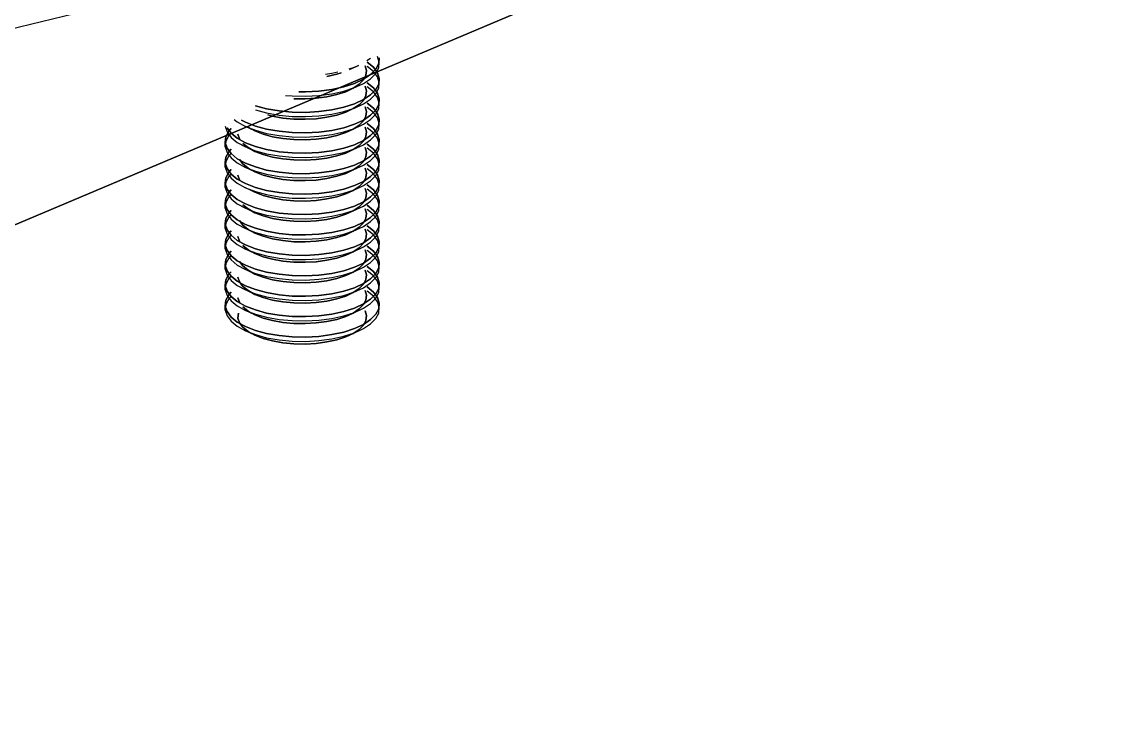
# Model space of a CAD drawing. Header units: millimetres. Extents: x 8 to 862, y 8 to 289.
# Drawn here: x 592.72 to 625.51, y 57.94 to 78.7 of the extents above; entities that cross this region are included whole.
import ezdxf

# ---------------------------------------------------------------- set-up
doc = ezdxf.new("R2010")
doc.units = ezdxf.units.MM
doc.layers.add('OUTLINE', color=7, linetype='Continuous')

msp = doc.modelspace()

# ---------------------------------------------------------------- linework, layer by layer
at = {"layer": 'OUTLINE'}
for p, q in [((625.513, 86.591), (535.954, 48.741)), ((535.954, 48.741), (625.513, 86.591)), ((465.169, 47.625), (601.091, 80.609)), ((602.613, 77.33), (602.764, 77.402)), ((602.645, 77.349), (602.78, 77.412)), ((603.022, 77.546), (603.131, 77.619)), ((603.029, 77.495), (603.215, 77.346)), ((603.215, 77.346), (603.029, 77.495)), ((603.371, 77.456), (603.285, 77.291)), ((603.285, 77.291), (603.371, 77.456)), ((603.387, 77.5), (603.336, 77.667)), ((603.387, 77.625), (603.371, 77.456)), ((603.371, 77.456), (603.387, 77.625)), ((603.371, 77.33), (603.387, 77.5)), ((603.387, 77.5), (603.387, 77.625)), ((601.778, 77.142), (601.971, 77.167)), ((602.12, 77.139), (601.824, 77.074)), ((601.824, 77.074), (602.12, 77.139)), ((601.971, 77.167), (602.148, 77.207)), ((602.255, 77.184), (602.12, 77.139)), ((602.12, 77.139), (602.255, 77.184)), ((602.485, 77.298), (602.645, 77.349)), ((602.613, 77.33), (602.499, 77.279)), ((602.499, 77.279), (602.613, 77.33)), ((603.131, 77.135), (602.915, 76.991)), ((602.915, 76.991), (603.131, 77.135)), ((602.992, 77.109), (602.92, 76.97)), ((602.92, 76.97), (602.992, 77.109)), ((602.964, 77.391), (603.008, 77.251)), ((603.008, 77.251), (602.964, 77.391)), ((603.008, 77.251), (602.992, 77.109)), ((602.992, 77.109), (603.008, 77.251)), ((603.215, 77.219), (603.029, 77.37)), ((603.285, 77.291), (603.131, 77.135)), ((603.131, 77.135), (603.285, 77.291)), ((603.131, 77.007), (603.285, 77.165)), ((603.215, 77.346), (603.336, 77.184)), ((603.336, 77.184), (603.215, 77.346)), ((603.336, 77.058), (603.215, 77.219)), ((603.285, 77.165), (603.371, 77.33)), ((603.336, 77.184), (603.387, 77.016)), ((603.387, 77.016), (603.336, 77.184)), ((602.327, 76.763), (601.971, 76.684)), ((601.971, 76.684), (602.327, 76.763)), ((602.645, 76.865), (602.327, 76.763)), ((602.327, 76.763), (602.645, 76.865)), ((602.613, 76.721), (602.915, 76.865)), ((602.792, 76.839), (602.613, 76.721)), ((602.613, 76.721), (602.792, 76.839)), ((602.915, 76.991), (602.645, 76.865)), ((602.645, 76.865), (602.915, 76.991)), ((602.645, 76.739), (602.915, 76.865)), ((602.92, 76.97), (602.792, 76.839)), ((602.792, 76.839), (602.92, 76.97)), ((602.915, 76.865), (603.131, 77.007)), ((602.964, 76.781), (603.008, 76.639)), ((603.008, 76.639), (602.964, 76.781)), ((603.029, 76.886), (603.215, 76.735)), ((603.215, 76.735), (603.029, 76.886)), ((603.215, 76.609), (603.029, 76.76)), ((603.371, 76.846), (603.285, 76.681)), ((603.285, 76.681), (603.371, 76.846)), ((603.387, 76.891), (603.336, 77.058)), ((603.387, 77.016), (603.371, 76.846)), ((603.371, 76.846), (603.387, 77.016)), ((603.371, 76.721), (603.387, 76.891)), ((603.387, 76.891), (603.387, 77.016)), ((600.592, 76.509), (600.787, 76.491)), ((600.787, 76.491), (601.19, 76.484)), ((601.19, 76.612), (600.99, 76.614)), ((600.99, 76.614), (601.19, 76.612)), ((601.504, 76.421), (601.173, 76.405)), ((601.173, 76.405), (601.504, 76.421)), ((601.587, 76.632), (601.19, 76.612)), ((601.19, 76.612), (601.587, 76.632)), ((601.19, 76.484), (601.587, 76.507)), ((601.824, 76.465), (601.504, 76.421)), ((601.504, 76.421), (601.824, 76.465)), ((601.971, 76.684), (601.587, 76.632)), ((601.587, 76.632), (601.971, 76.684)), ((601.587, 76.507), (601.971, 76.558)), ((602.12, 76.53), (601.824, 76.465)), ((601.824, 76.465), (602.12, 76.53)), ((601.971, 76.558), (602.327, 76.637)), ((602.387, 76.616), (602.12, 76.53)), ((602.12, 76.53), (602.387, 76.616)), ((602.327, 76.637), (602.645, 76.739)), ((602.613, 76.721), (602.387, 76.616)), ((602.387, 76.616), (602.613, 76.721)), ((603.131, 76.523), (602.915, 76.381)), ((602.915, 76.381), (603.131, 76.523)), ((602.992, 76.5), (602.92, 76.36)), ((602.92, 76.36), (602.992, 76.5)), ((603.008, 76.639), (602.992, 76.5)), ((602.992, 76.5), (603.008, 76.639)), ((603.285, 76.681), (603.131, 76.523)), ((603.131, 76.523), (603.285, 76.681)), ((603.131, 76.398), (603.285, 76.553)), ((603.215, 76.735), (603.336, 76.574)), ((603.336, 76.574), (603.215, 76.735)), ((603.336, 76.449), (603.215, 76.609)), ((603.285, 76.553), (603.371, 76.721)), ((603.336, 76.574), (603.387, 76.405)), ((603.387, 76.405), (603.336, 76.574)), ((603.387, 76.279), (603.336, 76.449)), ((600.024, 76.109), (599.687, 76.2)), ((599.687, 76.2), (600.024, 76.109)), ((600.397, 76.044), (600.024, 76.109)), ((600.024, 76.109), (600.397, 76.044)), ((601.173, 76.405), (600.838, 76.409)), ((600.838, 76.409), (601.173, 76.405)), ((602.327, 76.151), (601.971, 76.074)), ((601.971, 76.074), (602.327, 76.151)), ((602.645, 76.256), (602.327, 76.151)), ((602.327, 76.151), (602.645, 76.256)), ((602.327, 76.025), (602.645, 76.13)), ((602.613, 76.112), (602.387, 76.007)), ((602.387, 76.007), (602.613, 76.112)), ((602.613, 76.112), (602.915, 76.253)), ((602.792, 76.23), (602.613, 76.112)), ((602.613, 76.112), (602.792, 76.23)), ((602.915, 76.381), (602.645, 76.256)), ((602.645, 76.256), (602.915, 76.381)), ((602.645, 76.13), (602.915, 76.253)), ((602.92, 76.36), (602.792, 76.23)), ((602.792, 76.23), (602.92, 76.36)), ((602.915, 76.253), (603.131, 76.398)), ((602.964, 76.17), (603.008, 76.03)), ((603.008, 76.03), (602.964, 76.17)), ((603.029, 76.277), (603.215, 76.125)), ((603.215, 76.125), (603.029, 76.277)), ((603.215, 76), (603.029, 76.149)), ((603.215, 76.125), (603.336, 75.963)), ((603.336, 75.963), (603.215, 76.125)), ((603.371, 76.237), (603.285, 76.07)), ((603.285, 76.07), (603.371, 76.237)), ((603.285, 75.944), (603.371, 76.109)), ((603.387, 76.405), (603.371, 76.237)), ((603.371, 76.237), (603.387, 76.405)), ((603.371, 76.109), (603.387, 76.279)), ((603.387, 76.279), (603.387, 76.405)), ((599.052, 75.788), (599.145, 75.714)), ((599.392, 75.705), (599.269, 75.772)), ((599.269, 75.772), (599.392, 75.705)), ((599.687, 76.074), (600.024, 75.984)), ((600.024, 75.984), (600.397, 75.918)), ((600.201, 75.884), (600.059, 75.923)), ((600.059, 75.923), (600.201, 75.884)), ((600.51, 75.83), (600.201, 75.884)), ((600.201, 75.884), (600.51, 75.83)), ((600.787, 76.007), (600.397, 76.044)), ((600.397, 76.044), (600.787, 76.007)), ((600.397, 75.918), (600.787, 75.881)), ((600.838, 75.8), (600.51, 75.83)), ((600.51, 75.83), (600.838, 75.8)), ((601.19, 76), (600.787, 76.007)), ((600.787, 76.007), (601.19, 76)), ((600.787, 75.881), (601.19, 75.874)), ((601.173, 75.793), (600.838, 75.8)), ((600.838, 75.8), (601.173, 75.793)), ((601.504, 75.812), (601.173, 75.793)), ((601.173, 75.793), (601.504, 75.812)), ((601.587, 76.023), (601.19, 76)), ((601.19, 76), (601.587, 76.023)), ((601.19, 75.874), (601.587, 75.898)), ((601.824, 75.853), (601.504, 75.812)), ((601.504, 75.812), (601.824, 75.853)), ((601.971, 76.074), (601.587, 76.023)), ((601.587, 76.023), (601.971, 76.074)), ((601.587, 75.898), (601.971, 75.949)), ((602.12, 75.921), (601.824, 75.853)), ((601.824, 75.853), (602.12, 75.921)), ((601.971, 75.949), (602.327, 76.025)), ((602.387, 76.007), (602.12, 75.921)), ((602.12, 75.921), (602.387, 76.007)), ((602.915, 75.77), (602.645, 75.646)), ((602.645, 75.646), (602.915, 75.77)), ((603.131, 75.914), (602.915, 75.77)), ((602.915, 75.77), (603.131, 75.914)), ((602.915, 75.644), (603.131, 75.788)), ((602.992, 75.888), (602.92, 75.751)), ((602.92, 75.751), (602.992, 75.888)), ((603.008, 76.03), (602.992, 75.888)), ((602.992, 75.888), (603.008, 76.03)), ((603.285, 76.07), (603.131, 75.914)), ((603.131, 75.914), (603.285, 76.07)), ((603.131, 75.788), (603.285, 75.944)), ((603.336, 75.837), (603.215, 76)), ((603.336, 75.963), (603.387, 75.795)), ((603.387, 75.795), (603.336, 75.963)), ((603.387, 75.67), (603.336, 75.837)), ((603.387, 75.795), (603.371, 75.625)), ((603.371, 75.625), (603.387, 75.795)), ((603.387, 75.67), (603.387, 75.795)), ((598.787, 75.584), (598.841, 75.416)), ((598.803, 75.27), (598.892, 75.435)), ((598.892, 75.435), (598.803, 75.27)), ((598.962, 75.379), (598.841, 75.542)), ((598.841, 75.542), (598.962, 75.379)), ((598.892, 75.435), (598.969, 75.514)), ((598.969, 75.514), (598.892, 75.435)), ((599.145, 75.714), (599.392, 75.579)), ((599.687, 75.591), (599.392, 75.705)), ((599.392, 75.705), (599.687, 75.591)), ((599.392, 75.579), (599.687, 75.465)), ((599.671, 75.446), (599.392, 75.579)), ((599.671, 75.446), (599.469, 75.558)), ((599.469, 75.558), (599.671, 75.446)), ((599.92, 75.351), (599.671, 75.446)), ((599.671, 75.446), (599.92, 75.351)), ((600.024, 75.5), (599.687, 75.591)), ((599.687, 75.591), (600.024, 75.5)), ((599.687, 75.465), (600.024, 75.372)), ((600.397, 75.435), (600.024, 75.5)), ((600.024, 75.5), (600.397, 75.435)), ((600.787, 75.398), (600.397, 75.435)), ((600.397, 75.435), (600.787, 75.398)), ((601.971, 75.463), (601.587, 75.412)), ((601.587, 75.412), (601.971, 75.463)), ((602.327, 75.542), (601.971, 75.463)), ((601.971, 75.463), (602.327, 75.542)), ((602.645, 75.646), (602.327, 75.542)), ((602.327, 75.542), (602.645, 75.646)), ((602.327, 75.416), (602.645, 75.518)), ((602.613, 75.5), (602.387, 75.395)), ((602.387, 75.395), (602.613, 75.5)), ((602.613, 75.5), (602.915, 75.644)), ((602.792, 75.621), (602.613, 75.5)), ((602.613, 75.5), (602.792, 75.621)), ((602.645, 75.518), (602.915, 75.644)), ((602.92, 75.751), (602.792, 75.621)), ((602.792, 75.621), (602.92, 75.751)), ((602.964, 75.56), (603.008, 75.421)), ((603.008, 75.421), (602.964, 75.56)), ((603.029, 75.665), (603.215, 75.516)), ((603.215, 75.516), (603.029, 75.665)), ((603.215, 75.388), (603.029, 75.539)), ((603.285, 75.46), (603.131, 75.305)), ((603.131, 75.305), (603.285, 75.46)), ((603.215, 75.516), (603.336, 75.353)), ((603.336, 75.353), (603.215, 75.516)), ((603.371, 75.625), (603.285, 75.46)), ((603.285, 75.46), (603.371, 75.625)), ((603.285, 75.335), (603.371, 75.5)), ((603.371, 75.5), (603.387, 75.67)), ((598.787, 75.1), (598.803, 75.27)), ((598.803, 75.27), (598.787, 75.1)), ((598.803, 75.144), (598.787, 74.974)), ((598.892, 75.309), (598.803, 75.144)), ((598.841, 75.416), (598.962, 75.253)), ((598.969, 75.386), (598.892, 75.309)), ((599.145, 75.23), (598.962, 75.379)), ((598.962, 75.379), (599.145, 75.23)), ((598.962, 75.253), (599.145, 75.102)), ((599.392, 75.095), (599.145, 75.23)), ((599.145, 75.23), (599.392, 75.095)), ((599.213, 75.209), (599.169, 75.349)), ((599.169, 75.349), (599.213, 75.209)), ((600.201, 75.274), (599.92, 75.351)), ((599.92, 75.351), (600.201, 75.274)), ((600.024, 75.372), (600.397, 75.309)), ((600.51, 75.221), (600.201, 75.274)), ((600.201, 75.274), (600.51, 75.221)), ((600.397, 75.309), (600.787, 75.272)), ((600.838, 75.188), (600.51, 75.221)), ((600.51, 75.221), (600.838, 75.188)), ((601.19, 75.391), (600.787, 75.398)), ((600.787, 75.398), (601.19, 75.391)), ((600.787, 75.272), (601.19, 75.265)), ((601.173, 75.184), (600.838, 75.188)), ((600.838, 75.188), (601.173, 75.184)), ((601.504, 75.202), (601.173, 75.184)), ((601.173, 75.184), (601.504, 75.202)), ((601.587, 75.412), (601.19, 75.391)), ((601.19, 75.391), (601.587, 75.412)), ((601.19, 75.265), (601.587, 75.286)), ((601.824, 75.244), (601.504, 75.202)), ((601.504, 75.202), (601.824, 75.244)), ((601.587, 75.286), (601.971, 75.337)), ((602.12, 75.309), (601.824, 75.244)), ((601.824, 75.244), (602.12, 75.309)), ((601.971, 75.337), (602.327, 75.416)), ((602.387, 75.395), (602.12, 75.309)), ((602.12, 75.309), (602.387, 75.395)), ((602.915, 75.16), (602.645, 75.035)), ((602.645, 75.035), (602.915, 75.16)), ((602.92, 75.142), (602.792, 75.009)), ((602.792, 75.009), (602.92, 75.142)), ((603.131, 75.305), (602.915, 75.16)), ((602.915, 75.16), (603.131, 75.305)), ((602.915, 75.035), (603.131, 75.177)), ((602.992, 75.279), (602.92, 75.142)), ((602.92, 75.142), (602.992, 75.279)), ((603.008, 75.421), (602.992, 75.279)), ((602.992, 75.279), (603.008, 75.421)), ((603.131, 75.177), (603.285, 75.335)), ((603.336, 75.228), (603.215, 75.388)), ((603.336, 75.353), (603.387, 75.186)), ((603.387, 75.186), (603.336, 75.353)), ((603.387, 75.06), (603.336, 75.228)), ((603.387, 75.186), (603.371, 75.016)), ((603.371, 75.016), (603.387, 75.186)), ((603.387, 75.06), (603.387, 75.186)), ((598.841, 74.932), (598.787, 75.1)), ((598.787, 75.1), (598.841, 74.932)), ((598.787, 74.974), (598.787, 75.1)), ((598.787, 74.974), (598.841, 74.805)), ((598.803, 74.658), (598.892, 74.825)), ((598.892, 74.825), (598.803, 74.658)), ((598.962, 74.77), (598.841, 74.932)), ((598.841, 74.932), (598.962, 74.77)), ((598.841, 74.805), (598.962, 74.644)), ((598.892, 74.825), (598.969, 74.902)), ((598.969, 74.902), (598.892, 74.825)), ((598.969, 74.777), (598.892, 74.698)), ((599.145, 75.102), (599.392, 74.97)), ((599.469, 74.949), (599.313, 75.074)), ((599.313, 75.074), (599.469, 74.949)), ((599.687, 74.981), (599.392, 75.095)), ((599.392, 75.095), (599.687, 74.981)), ((599.392, 74.97), (599.687, 74.853)), ((599.671, 74.835), (599.392, 74.97)), ((599.671, 74.835), (599.469, 74.949)), ((599.469, 74.949), (599.671, 74.835)), ((599.92, 74.739), (599.671, 74.835)), ((599.671, 74.835), (599.92, 74.739)), ((600.024, 74.888), (599.687, 74.981)), ((599.687, 74.981), (600.024, 74.888)), ((599.687, 74.853), (600.024, 74.763)), ((600.397, 74.823), (600.024, 74.888)), ((600.024, 74.888), (600.397, 74.823)), ((600.787, 74.788), (600.397, 74.823)), ((600.397, 74.823), (600.787, 74.788)), ((601.19, 74.781), (600.787, 74.788)), ((600.787, 74.788), (601.19, 74.781)), ((601.587, 74.802), (601.19, 74.781)), ((601.19, 74.781), (601.587, 74.802)), ((601.971, 74.853), (601.587, 74.802)), ((601.587, 74.802), (601.971, 74.853)), ((602.327, 74.932), (601.971, 74.853)), ((601.971, 74.853), (602.327, 74.932)), ((601.971, 74.728), (602.327, 74.807)), ((602.387, 74.786), (602.12, 74.7)), ((602.12, 74.7), (602.387, 74.786)), ((602.645, 75.035), (602.327, 74.932)), ((602.327, 74.932), (602.645, 75.035)), ((602.327, 74.807), (602.645, 74.909)), ((602.613, 74.891), (602.387, 74.786)), ((602.387, 74.786), (602.613, 74.891)), ((602.613, 74.891), (602.915, 75.035)), ((602.792, 75.009), (602.613, 74.891)), ((602.613, 74.891), (602.792, 75.009)), ((602.645, 74.909), (602.915, 75.035)), ((602.964, 74.951), (603.008, 74.809)), ((603.008, 74.809), (602.964, 74.951)), ((603.008, 74.809), (602.992, 74.67)), ((602.992, 74.67), (603.008, 74.809)), ((603.029, 75.056), (603.215, 74.905)), ((603.215, 74.905), (603.029, 75.056)), ((603.215, 74.779), (603.029, 74.93)), ((603.285, 74.851), (603.131, 74.693)), ((603.131, 74.693), (603.285, 74.851)), ((603.215, 74.905), (603.336, 74.744)), ((603.336, 74.744), (603.215, 74.905)), ((603.336, 74.618), (603.215, 74.779)), ((603.371, 75.016), (603.285, 74.851)), ((603.285, 74.851), (603.371, 75.016)), ((603.285, 74.723), (603.371, 74.891)), ((603.371, 74.891), (603.387, 75.06)), ((598.787, 74.491), (598.803, 74.658)), ((598.803, 74.658), (598.787, 74.491)), ((598.803, 74.532), (598.787, 74.363)), ((598.841, 74.321), (598.787, 74.491)), ((598.787, 74.491), (598.841, 74.321)), ((598.787, 74.363), (598.787, 74.491)), ((598.892, 74.698), (598.803, 74.532)), ((599.145, 74.618), (598.962, 74.77)), ((598.962, 74.77), (599.145, 74.618)), ((598.962, 74.644), (599.145, 74.493)), ((599.392, 74.484), (599.145, 74.618)), ((599.145, 74.618), (599.392, 74.484)), ((599.145, 74.493), (599.392, 74.358)), ((599.313, 74.463), (599.213, 74.598)), ((599.213, 74.598), (599.313, 74.463)), ((599.469, 74.337), (599.313, 74.463)), ((599.313, 74.463), (599.469, 74.337)), ((599.687, 74.37), (599.392, 74.484)), ((599.392, 74.484), (599.687, 74.37)), ((600.201, 74.665), (599.92, 74.739)), ((599.92, 74.739), (600.201, 74.665)), ((600.024, 74.763), (600.397, 74.698)), ((600.51, 74.609), (600.201, 74.665)), ((600.201, 74.665), (600.51, 74.609)), ((600.397, 74.698), (600.787, 74.663)), ((600.838, 74.579), (600.51, 74.609)), ((600.51, 74.609), (600.838, 74.579)), ((600.787, 74.663), (601.19, 74.653)), ((601.173, 74.574), (600.838, 74.579)), ((600.838, 74.579), (601.173, 74.574)), ((601.504, 74.593), (601.173, 74.574)), ((601.173, 74.574), (601.504, 74.593)), ((601.19, 74.653), (601.587, 74.677)), ((601.824, 74.635), (601.504, 74.593)), ((601.504, 74.593), (601.824, 74.635)), ((601.587, 74.677), (601.971, 74.728)), ((602.12, 74.7), (601.824, 74.635)), ((601.824, 74.635), (602.12, 74.7)), ((602.915, 74.551), (602.645, 74.425)), ((602.645, 74.425), (602.915, 74.551)), ((602.92, 74.53), (602.792, 74.4)), ((602.792, 74.4), (602.92, 74.53)), ((603.131, 74.693), (602.915, 74.551)), ((602.915, 74.551), (603.131, 74.693)), ((602.915, 74.425), (603.131, 74.567)), ((602.992, 74.67), (602.92, 74.53)), ((602.92, 74.53), (602.992, 74.67)), ((603.131, 74.567), (603.285, 74.723)), ((603.336, 74.744), (603.387, 74.574)), ((603.387, 74.574), (603.336, 74.744)), ((603.387, 74.449), (603.336, 74.618)), ((603.387, 74.574), (603.371, 74.407)), ((603.371, 74.407), (603.387, 74.574)), ((603.371, 74.279), (603.387, 74.449)), ((603.387, 74.449), (603.387, 74.574)), ((598.787, 74.363), (598.841, 74.195)), ((598.803, 74.049), (598.892, 74.214)), ((598.892, 74.214), (598.803, 74.049)), ((598.962, 74.16), (598.841, 74.321)), ((598.841, 74.321), (598.962, 74.16)), ((598.841, 74.195), (598.962, 74.032)), ((598.892, 74.214), (598.969, 74.293)), ((598.969, 74.293), (598.892, 74.214)), ((598.969, 74.167), (598.892, 74.088)), ((599.145, 74.009), (598.962, 74.16)), ((598.962, 74.16), (599.145, 74.009)), ((599.213, 73.988), (599.169, 74.128)), ((599.169, 74.128), (599.213, 73.988)), ((599.392, 74.358), (599.687, 74.244)), ((599.671, 74.225), (599.392, 74.358)), ((599.671, 74.225), (599.469, 74.337)), ((599.469, 74.337), (599.671, 74.225)), ((599.92, 74.13), (599.671, 74.225)), ((599.671, 74.225), (599.92, 74.13)), ((600.024, 74.279), (599.687, 74.37)), ((599.687, 74.37), (600.024, 74.279)), ((599.687, 74.244), (600.024, 74.153)), ((600.201, 74.053), (599.92, 74.13)), ((599.92, 74.13), (600.201, 74.053)), ((600.397, 74.214), (600.024, 74.279)), ((600.024, 74.279), (600.397, 74.214)), ((600.024, 74.153), (600.397, 74.088)), ((600.787, 74.177), (600.397, 74.214)), ((600.397, 74.214), (600.787, 74.177)), ((601.19, 74.17), (600.787, 74.177)), ((600.787, 74.177), (601.19, 74.17)), ((601.587, 74.193), (601.19, 74.17)), ((601.19, 74.17), (601.587, 74.193)), ((601.971, 74.244), (601.587, 74.193)), ((601.587, 74.193), (601.971, 74.244)), ((602.327, 74.321), (601.971, 74.244)), ((601.971, 74.244), (602.327, 74.321)), ((601.971, 74.118), (602.327, 74.195)), ((602.387, 74.177), (602.12, 74.091)), ((602.12, 74.091), (602.387, 74.177)), ((602.645, 74.425), (602.327, 74.321)), ((602.327, 74.321), (602.645, 74.425)), ((602.327, 74.195), (602.645, 74.3)), ((602.613, 74.281), (602.387, 74.177)), ((602.387, 74.177), (602.613, 74.281)), ((602.613, 74.281), (602.915, 74.425)), ((602.792, 74.4), (602.613, 74.281)), ((602.613, 74.281), (602.792, 74.4)), ((602.645, 74.3), (602.915, 74.425)), ((602.964, 74.339), (603.008, 74.2)), ((603.008, 74.2), (602.964, 74.339)), ((603.008, 74.2), (602.992, 74.058)), ((602.992, 74.058), (603.008, 74.2)), ((603.029, 74.446), (603.215, 74.295)), ((603.215, 74.295), (603.029, 74.446)), ((603.215, 74.17), (603.029, 74.318)), ((603.285, 74.239), (603.131, 74.084)), ((603.131, 74.084), (603.285, 74.239)), ((603.215, 74.295), (603.336, 74.132)), ((603.336, 74.132), (603.215, 74.295)), ((603.336, 74.007), (603.215, 74.17)), ((603.371, 74.407), (603.285, 74.239)), ((603.285, 74.239), (603.371, 74.407)), ((603.285, 74.114), (603.371, 74.279)), ((603.336, 74.132), (603.387, 73.965)), ((603.387, 73.965), (603.336, 74.132)), ((598.787, 73.879), (598.803, 74.049)), ((598.803, 74.049), (598.787, 73.879)), ((598.803, 73.923), (598.787, 73.753)), ((598.841, 73.711), (598.787, 73.879)), ((598.787, 73.879), (598.841, 73.711)), ((598.787, 73.753), (598.787, 73.879)), ((598.892, 74.088), (598.803, 73.923)), ((598.962, 74.032), (599.145, 73.884)), ((599.392, 73.874), (599.145, 74.009)), ((599.145, 74.009), (599.392, 73.874)), ((599.145, 73.884), (599.392, 73.749)), ((599.687, 73.76), (599.392, 73.874)), ((599.392, 73.874), (599.687, 73.76)), ((600.51, 74), (600.201, 74.053)), ((600.201, 74.053), (600.51, 74)), ((600.397, 74.088), (600.787, 74.051)), ((600.838, 73.97), (600.51, 74)), ((600.51, 74), (600.838, 73.97)), ((600.787, 74.051), (601.19, 74.044)), ((601.173, 73.963), (600.838, 73.97)), ((600.838, 73.97), (601.173, 73.963)), ((601.504, 73.981), (601.173, 73.963)), ((601.173, 73.963), (601.504, 73.981)), ((601.19, 74.044), (601.587, 74.067)), ((601.824, 74.025), (601.504, 73.981)), ((601.504, 73.981), (601.824, 74.025)), ((601.587, 74.067), (601.971, 74.118)), ((602.12, 74.091), (601.824, 74.025)), ((601.824, 74.025), (602.12, 74.091)), ((602.645, 73.816), (602.327, 73.711)), ((602.327, 73.711), (602.645, 73.816)), ((602.613, 73.67), (602.915, 73.814)), ((602.915, 73.939), (602.645, 73.816)), ((602.645, 73.816), (602.915, 73.939)), ((602.645, 73.688), (602.915, 73.814)), ((602.92, 73.921), (602.792, 73.791)), ((602.792, 73.791), (602.92, 73.921)), ((603.131, 74.084), (602.915, 73.939)), ((602.915, 73.939), (603.131, 74.084)), ((602.915, 73.814), (603.131, 73.958)), ((602.992, 74.058), (602.92, 73.921)), ((602.92, 73.921), (602.992, 74.058)), ((603.029, 73.835), (603.215, 73.686)), ((603.215, 73.686), (603.029, 73.835)), ((603.131, 73.958), (603.285, 74.114)), ((603.371, 73.795), (603.285, 73.63)), ((603.285, 73.63), (603.371, 73.795)), ((603.387, 73.839), (603.336, 74.007)), ((603.387, 73.965), (603.371, 73.795)), ((603.371, 73.795), (603.387, 73.965)), ((603.371, 73.67), (603.387, 73.839)), ((603.387, 73.839), (603.387, 73.965)), ((598.787, 73.753), (598.841, 73.586)), ((598.803, 73.439), (598.892, 73.604)), ((598.892, 73.604), (598.803, 73.439)), ((598.892, 73.479), (598.803, 73.314)), ((598.962, 73.549), (598.841, 73.711)), ((598.841, 73.711), (598.962, 73.549)), ((598.841, 73.586), (598.962, 73.423)), ((598.892, 73.604), (598.969, 73.684)), ((598.969, 73.684), (598.892, 73.604)), ((598.969, 73.558), (598.892, 73.479)), ((599.145, 73.4), (598.962, 73.549)), ((598.962, 73.549), (599.145, 73.4)), ((599.392, 73.749), (599.687, 73.635)), ((599.671, 73.616), (599.392, 73.749)), ((599.671, 73.616), (599.569, 73.672)), ((599.569, 73.672), (599.671, 73.616)), ((599.92, 73.521), (599.671, 73.616)), ((599.671, 73.616), (599.92, 73.521)), ((600.024, 73.67), (599.687, 73.76)), ((599.687, 73.76), (600.024, 73.67)), ((599.687, 73.635), (600.024, 73.544)), ((600.201, 73.444), (599.92, 73.521)), ((599.92, 73.521), (600.201, 73.444)), ((600.397, 73.604), (600.024, 73.67)), ((600.024, 73.67), (600.397, 73.604)), ((600.024, 73.544), (600.397, 73.479)), ((600.787, 73.567), (600.397, 73.604)), ((600.397, 73.604), (600.787, 73.567)), ((600.397, 73.479), (600.787, 73.442)), ((601.19, 73.56), (600.787, 73.567)), ((600.787, 73.567), (601.19, 73.56)), ((601.587, 73.581), (601.19, 73.56)), ((601.19, 73.56), (601.587, 73.581)), ((601.971, 73.632), (601.587, 73.581)), ((601.587, 73.581), (601.971, 73.632)), ((601.587, 73.456), (601.971, 73.507)), ((602.12, 73.479), (601.824, 73.414)), ((601.824, 73.414), (602.12, 73.479)), ((602.327, 73.711), (601.971, 73.632)), ((601.971, 73.632), (602.327, 73.711)), ((601.971, 73.507), (602.327, 73.586)), ((602.387, 73.565), (602.12, 73.479)), ((602.12, 73.479), (602.387, 73.565)), ((602.327, 73.586), (602.645, 73.688)), ((602.613, 73.67), (602.387, 73.565)), ((602.387, 73.565), (602.613, 73.67)), ((602.792, 73.791), (602.613, 73.67)), ((602.613, 73.67), (602.792, 73.791)), ((603.131, 73.474), (602.915, 73.33)), ((602.915, 73.33), (603.131, 73.474)), ((602.964, 73.73), (603.008, 73.591)), ((603.008, 73.591), (602.964, 73.73)), ((603.008, 73.591), (602.992, 73.449)), ((602.992, 73.449), (603.008, 73.591)), ((603.215, 73.558), (603.029, 73.709)), ((603.285, 73.63), (603.131, 73.474)), ((603.131, 73.474), (603.285, 73.63)), ((603.131, 73.346), (603.285, 73.504)), ((603.215, 73.686), (603.336, 73.523)), ((603.336, 73.523), (603.215, 73.686)), ((603.336, 73.398), (603.215, 73.558)), ((603.285, 73.504), (603.371, 73.67)), ((603.336, 73.523), (603.387, 73.356)), ((603.387, 73.356), (603.336, 73.523)), ((598.787, 73.27), (598.803, 73.439)), ((598.803, 73.439), (598.787, 73.27)), ((598.803, 73.314), (598.787, 73.144)), ((598.841, 73.102), (598.787, 73.27)), ((598.787, 73.27), (598.841, 73.102)), ((598.787, 73.144), (598.787, 73.27)), ((598.787, 73.144), (598.841, 72.974)), ((598.962, 73.423), (599.145, 73.272)), ((599.392, 73.265), (599.145, 73.4)), ((599.145, 73.4), (599.392, 73.265)), ((599.145, 73.272), (599.392, 73.139)), ((599.469, 73.118), (599.313, 73.244)), ((599.313, 73.244), (599.469, 73.118)), ((599.687, 73.151), (599.392, 73.265)), ((599.392, 73.265), (599.687, 73.151)), ((599.392, 73.139), (599.687, 73.023)), ((599.671, 73.004), (599.392, 73.139)), ((600.024, 73.058), (599.687, 73.151)), ((599.687, 73.151), (600.024, 73.058)), ((600.51, 73.391), (600.201, 73.444)), ((600.201, 73.444), (600.51, 73.391)), ((600.838, 73.36), (600.51, 73.391)), ((600.51, 73.391), (600.838, 73.36)), ((600.787, 73.442), (601.19, 73.435)), ((601.173, 73.353), (600.838, 73.36)), ((600.838, 73.36), (601.173, 73.353)), ((601.504, 73.372), (601.173, 73.353)), ((601.173, 73.353), (601.504, 73.372)), ((601.19, 73.435), (601.587, 73.456)), ((601.824, 73.414), (601.504, 73.372)), ((601.504, 73.372), (601.824, 73.414)), ((602.645, 73.204), (602.327, 73.102)), ((602.327, 73.102), (602.645, 73.204)), ((602.613, 73.06), (602.915, 73.204)), ((602.792, 73.179), (602.613, 73.06)), ((602.613, 73.06), (602.792, 73.179)), ((602.915, 73.33), (602.645, 73.204)), ((602.645, 73.204), (602.915, 73.33)), ((602.645, 73.079), (602.915, 73.204)), ((602.92, 73.311), (602.792, 73.179)), ((602.792, 73.179), (602.92, 73.311)), ((602.915, 73.204), (603.131, 73.346)), ((602.992, 73.449), (602.92, 73.311)), ((602.92, 73.311), (602.992, 73.449)), ((603.029, 73.225), (603.215, 73.074)), ((603.215, 73.074), (603.029, 73.225)), ((603.371, 73.186), (603.285, 73.021)), ((603.285, 73.021), (603.371, 73.186)), ((603.387, 73.23), (603.336, 73.398)), ((603.387, 73.356), (603.371, 73.186)), ((603.371, 73.186), (603.387, 73.356)), ((603.371, 73.06), (603.387, 73.23)), ((603.387, 73.23), (603.387, 73.356)), ((598.787, 72.66), (598.803, 72.828)), ((598.803, 72.828), (598.787, 72.66)), ((598.803, 72.828), (598.892, 72.995)), ((598.892, 72.995), (598.803, 72.828)), ((598.892, 72.867), (598.803, 72.702)), ((598.962, 72.939), (598.841, 73.102)), ((598.841, 73.102), (598.962, 72.939)), ((598.841, 72.974), (598.962, 72.814)), ((598.892, 72.995), (598.969, 73.072)), ((598.969, 73.072), (598.892, 72.995)), ((598.969, 72.946), (598.892, 72.867)), ((599.145, 72.788), (598.962, 72.939)), ((598.962, 72.939), (599.145, 72.788)), ((598.962, 72.814), (599.145, 72.663)), ((599.671, 73.004), (599.469, 73.118)), ((599.469, 73.118), (599.671, 73.004)), ((599.92, 72.909), (599.671, 73.004)), ((599.671, 73.004), (599.92, 72.909)), ((599.687, 73.023), (600.024, 72.932)), ((600.201, 72.835), (599.92, 72.909)), ((599.92, 72.909), (600.201, 72.835)), ((600.397, 72.995), (600.024, 73.058)), ((600.024, 73.058), (600.397, 72.995)), ((600.024, 72.932), (600.397, 72.867)), ((600.51, 72.779), (600.201, 72.835)), ((600.201, 72.835), (600.51, 72.779)), ((600.787, 72.958), (600.397, 72.995)), ((600.397, 72.995), (600.787, 72.958)), ((600.397, 72.867), (600.787, 72.832)), ((601.19, 72.951), (600.787, 72.958)), ((600.787, 72.958), (601.19, 72.951)), ((600.787, 72.832), (601.19, 72.823)), ((601.587, 72.972), (601.19, 72.951)), ((601.19, 72.951), (601.587, 72.972)), ((601.19, 72.823), (601.587, 72.846)), ((601.971, 73.023), (601.587, 72.972)), ((601.587, 72.972), (601.971, 73.023)), ((601.587, 72.846), (601.971, 72.898)), ((602.12, 72.87), (601.824, 72.804)), ((601.824, 72.804), (602.12, 72.87)), ((602.327, 73.102), (601.971, 73.023)), ((601.971, 73.023), (602.327, 73.102)), ((601.971, 72.898), (602.327, 72.977)), ((602.387, 72.956), (602.12, 72.87)), ((602.12, 72.87), (602.387, 72.956)), ((602.327, 72.977), (602.645, 73.079)), ((602.613, 73.06), (602.387, 72.956)), ((602.387, 72.956), (602.613, 73.06)), ((603.131, 72.863), (602.915, 72.721)), ((602.915, 72.721), (603.131, 72.863)), ((602.992, 72.839), (602.92, 72.7)), ((602.92, 72.7), (602.992, 72.839)), ((602.964, 73.121), (603.008, 72.979)), ((603.008, 72.979), (602.964, 73.121)), ((603.008, 72.979), (602.992, 72.839)), ((602.992, 72.839), (603.008, 72.979)), ((603.215, 72.949), (603.029, 73.1)), ((603.285, 73.021), (603.131, 72.863)), ((603.131, 72.863), (603.285, 73.021)), ((603.131, 72.737), (603.285, 72.893)), ((603.215, 73.074), (603.336, 72.914)), ((603.336, 72.914), (603.215, 73.074)), ((603.336, 72.788), (603.215, 72.949)), ((603.285, 72.893), (603.371, 73.06)), ((603.336, 72.914), (603.387, 72.744)), ((603.387, 72.744), (603.336, 72.914)), ((598.803, 72.702), (598.787, 72.532)), ((598.841, 72.491), (598.787, 72.66)), ((598.787, 72.66), (598.841, 72.491)), ((598.787, 72.532), (598.787, 72.66)), ((598.787, 72.532), (598.841, 72.365)), ((598.962, 72.33), (598.841, 72.491)), ((598.841, 72.491), (598.962, 72.33)), ((599.392, 72.653), (599.145, 72.788)), ((599.145, 72.788), (599.392, 72.653)), ((599.145, 72.663), (599.392, 72.528)), ((599.313, 72.632), (599.213, 72.767)), ((599.213, 72.767), (599.313, 72.632)), ((599.469, 72.507), (599.313, 72.632)), ((599.313, 72.632), (599.469, 72.507)), ((599.687, 72.539), (599.392, 72.653)), ((599.392, 72.653), (599.687, 72.539)), ((599.392, 72.528), (599.687, 72.414)), ((599.671, 72.395), (599.392, 72.528)), ((599.671, 72.395), (599.469, 72.507)), ((599.469, 72.507), (599.671, 72.395)), ((600.024, 72.449), (599.687, 72.539)), ((599.687, 72.539), (600.024, 72.449)), ((600.838, 72.749), (600.51, 72.779)), ((600.51, 72.779), (600.838, 72.749)), ((601.173, 72.744), (600.838, 72.749)), ((600.838, 72.749), (601.173, 72.744)), ((601.504, 72.763), (601.173, 72.744)), ((601.173, 72.744), (601.504, 72.763)), ((601.824, 72.804), (601.504, 72.763)), ((601.504, 72.763), (601.824, 72.804)), ((602.327, 72.493), (601.971, 72.414)), ((601.971, 72.414), (602.327, 72.493)), ((602.645, 72.595), (602.327, 72.493)), ((602.327, 72.493), (602.645, 72.595)), ((602.613, 72.451), (602.915, 72.595)), ((602.792, 72.57), (602.613, 72.451)), ((602.613, 72.451), (602.792, 72.57)), ((602.915, 72.721), (602.645, 72.595)), ((602.645, 72.595), (602.915, 72.721)), ((602.645, 72.47), (602.915, 72.595)), ((602.92, 72.7), (602.792, 72.57)), ((602.792, 72.57), (602.92, 72.7)), ((602.915, 72.595), (603.131, 72.737)), ((602.964, 72.509), (603.008, 72.37)), ((603.008, 72.37), (602.964, 72.509)), ((603.029, 72.616), (603.215, 72.465)), ((603.215, 72.465), (603.029, 72.616)), ((603.215, 72.339), (603.029, 72.491)), ((603.371, 72.577), (603.285, 72.409)), ((603.285, 72.409), (603.371, 72.577)), ((603.387, 72.618), (603.336, 72.788)), ((603.387, 72.744), (603.371, 72.577)), ((603.371, 72.577), (603.387, 72.744)), ((603.371, 72.449), (603.387, 72.618)), ((603.387, 72.618), (603.387, 72.744)), ((598.787, 72.049), (598.803, 72.218)), ((598.803, 72.218), (598.787, 72.049)), ((598.803, 72.218), (598.892, 72.384)), ((598.892, 72.384), (598.803, 72.218)), ((598.892, 72.258), (598.803, 72.093)), ((598.841, 72.365), (598.962, 72.204)), ((598.892, 72.384), (598.969, 72.463)), ((598.969, 72.463), (598.892, 72.384)), ((598.969, 72.337), (598.892, 72.258)), ((599.145, 72.179), (598.962, 72.33)), ((598.962, 72.33), (599.145, 72.179)), ((598.962, 72.204), (599.145, 72.053)), ((599.392, 72.044), (599.145, 72.179)), ((599.145, 72.179), (599.392, 72.044)), ((599.213, 72.158), (599.169, 72.297)), ((599.169, 72.297), (599.213, 72.158)), ((599.92, 72.3), (599.671, 72.395)), ((599.671, 72.395), (599.92, 72.3)), ((599.687, 72.414), (600.024, 72.323)), ((600.201, 72.223), (599.92, 72.3)), ((599.92, 72.3), (600.201, 72.223)), ((600.397, 72.384), (600.024, 72.449)), ((600.024, 72.449), (600.397, 72.384)), ((600.024, 72.323), (600.397, 72.258)), ((600.51, 72.17), (600.201, 72.223)), ((600.201, 72.223), (600.51, 72.17)), ((600.787, 72.346), (600.397, 72.384)), ((600.397, 72.384), (600.787, 72.346)), ((600.397, 72.258), (600.787, 72.221)), ((600.838, 72.139), (600.51, 72.17)), ((600.51, 72.17), (600.838, 72.139)), ((601.19, 72.339), (600.787, 72.346)), ((600.787, 72.346), (601.19, 72.339)), ((600.787, 72.221), (601.19, 72.214)), ((601.587, 72.363), (601.19, 72.339)), ((601.19, 72.339), (601.587, 72.363)), ((601.19, 72.214), (601.587, 72.237)), ((601.824, 72.195), (601.504, 72.151)), ((601.504, 72.151), (601.824, 72.195)), ((601.971, 72.414), (601.587, 72.363)), ((601.587, 72.363), (601.971, 72.414)), ((601.587, 72.237), (601.971, 72.288)), ((602.12, 72.26), (601.824, 72.195)), ((601.824, 72.195), (602.12, 72.26)), ((601.971, 72.288), (602.327, 72.365)), ((602.387, 72.346), (602.12, 72.26)), ((602.12, 72.26), (602.387, 72.346)), ((602.327, 72.365), (602.645, 72.47)), ((602.613, 72.451), (602.387, 72.346)), ((602.387, 72.346), (602.613, 72.451)), ((603.131, 72.253), (602.915, 72.109)), ((602.915, 72.109), (603.131, 72.253)), ((602.992, 72.228), (602.92, 72.091)), ((602.92, 72.091), (602.992, 72.228)), ((603.008, 72.37), (602.992, 72.228)), ((602.992, 72.228), (603.008, 72.37)), ((603.285, 72.409), (603.131, 72.253)), ((603.131, 72.253), (603.285, 72.409)), ((603.131, 72.128), (603.285, 72.284)), ((603.215, 72.465), (603.336, 72.302)), ((603.336, 72.302), (603.215, 72.465)), ((603.336, 72.177), (603.215, 72.339)), ((603.285, 72.284), (603.371, 72.449)), ((603.336, 72.302), (603.387, 72.135)), ((603.387, 72.135), (603.336, 72.302)), ((603.387, 72.009), (603.336, 72.177)), ((598.803, 72.093), (598.787, 71.923)), ((598.841, 71.881), (598.787, 72.049)), ((598.787, 72.049), (598.841, 71.881)), ((598.787, 71.923), (598.787, 72.049)), ((598.787, 71.923), (598.841, 71.756)), ((598.962, 71.718), (598.841, 71.881)), ((598.841, 71.881), (598.962, 71.718)), ((598.892, 71.774), (598.969, 71.853)), ((598.969, 71.853), (598.892, 71.774)), ((599.145, 72.053), (599.392, 71.918)), ((599.469, 71.897), (599.313, 72.023)), ((599.313, 72.023), (599.469, 71.897)), ((599.687, 71.93), (599.392, 72.044)), ((599.392, 72.044), (599.687, 71.93)), ((599.392, 71.918), (599.687, 71.804)), ((599.671, 71.786), (599.392, 71.918)), ((599.671, 71.786), (599.469, 71.897)), ((599.469, 71.897), (599.671, 71.786)), ((600.024, 71.839), (599.687, 71.93)), ((599.687, 71.93), (600.024, 71.839)), ((600.397, 71.774), (600.024, 71.839)), ((600.024, 71.839), (600.397, 71.774)), ((601.173, 72.132), (600.838, 72.139)), ((600.838, 72.139), (601.173, 72.132)), ((601.504, 72.151), (601.173, 72.132)), ((601.173, 72.132), (601.504, 72.151)), ((602.327, 71.881), (601.971, 71.802)), ((601.971, 71.802), (602.327, 71.881)), ((602.645, 71.986), (602.327, 71.881)), ((602.327, 71.881), (602.645, 71.986)), ((602.327, 71.756), (602.645, 71.858)), ((602.613, 71.839), (602.387, 71.735)), ((602.387, 71.735), (602.613, 71.839)), ((602.613, 71.839), (602.915, 71.984)), ((602.792, 71.96), (602.613, 71.839)), ((602.613, 71.839), (602.792, 71.96)), ((602.915, 72.109), (602.645, 71.986)), ((602.645, 71.986), (602.915, 72.109)), ((602.645, 71.858), (602.915, 71.984)), ((602.92, 72.091), (602.792, 71.96)), ((602.792, 71.96), (602.92, 72.091)), ((602.915, 71.984), (603.131, 72.128)), ((602.964, 71.9), (603.008, 71.76)), ((603.008, 71.76), (602.964, 71.9)), ((603.029, 72.004), (603.215, 71.856)), ((603.215, 71.856), (603.029, 72.004)), ((603.215, 71.728), (603.029, 71.879)), ((603.215, 71.856), (603.336, 71.693)), ((603.336, 71.693), (603.215, 71.856)), ((603.371, 71.965), (603.285, 71.8)), ((603.285, 71.8), (603.371, 71.965)), ((603.285, 71.674), (603.371, 71.839)), ((603.387, 72.135), (603.371, 71.965)), ((603.371, 71.965), (603.387, 72.135)), ((603.371, 71.839), (603.387, 72.009)), ((603.387, 72.009), (603.387, 72.135)), ((598.787, 71.439), (598.803, 71.609)), ((598.803, 71.609), (598.787, 71.439)), ((598.803, 71.609), (598.892, 71.774)), ((598.892, 71.774), (598.803, 71.609)), ((598.892, 71.649), (598.803, 71.484)), ((598.841, 71.756), (598.962, 71.593)), ((598.969, 71.728), (598.892, 71.649)), ((599.145, 71.57), (598.962, 71.718)), ((598.962, 71.718), (599.145, 71.57)), ((598.962, 71.593), (599.145, 71.442)), ((599.392, 71.435), (599.145, 71.57)), ((599.145, 71.57), (599.392, 71.435)), ((599.313, 71.414), (599.213, 71.549)), ((599.213, 71.549), (599.313, 71.414)), ((599.92, 71.691), (599.671, 71.786)), ((599.671, 71.786), (599.92, 71.691)), ((599.687, 71.804), (600.024, 71.714)), ((600.201, 71.614), (599.92, 71.691)), ((599.92, 71.691), (600.201, 71.614)), ((600.024, 71.714), (600.397, 71.649)), ((600.51, 71.56), (600.201, 71.614)), ((600.201, 71.614), (600.51, 71.56)), ((600.787, 71.737), (600.397, 71.774)), ((600.397, 71.774), (600.787, 71.737)), ((600.397, 71.649), (600.787, 71.611)), ((600.838, 71.53), (600.51, 71.56)), ((600.51, 71.56), (600.838, 71.53)), ((601.19, 71.73), (600.787, 71.737)), ((600.787, 71.737), (601.19, 71.73)), ((600.787, 71.611), (601.19, 71.604)), ((601.173, 71.523), (600.838, 71.53)), ((600.838, 71.53), (601.173, 71.523)), ((601.504, 71.542), (601.173, 71.523)), ((601.173, 71.523), (601.504, 71.542)), ((601.587, 71.753), (601.19, 71.73)), ((601.19, 71.73), (601.587, 71.753)), ((601.19, 71.604), (601.587, 71.625)), ((601.824, 71.584), (601.504, 71.542)), ((601.504, 71.542), (601.824, 71.584)), ((601.971, 71.802), (601.587, 71.753)), ((601.587, 71.753), (601.971, 71.802)), ((601.587, 71.625), (601.971, 71.677)), ((602.12, 71.649), (601.824, 71.584)), ((601.824, 71.584), (602.12, 71.649)), ((601.971, 71.677), (602.327, 71.756)), ((602.387, 71.735), (602.12, 71.649)), ((602.12, 71.649), (602.387, 71.735)), ((602.915, 71.5), (602.645, 71.374)), ((602.645, 71.374), (602.915, 71.5)), ((603.131, 71.644), (602.915, 71.5)), ((602.915, 71.5), (603.131, 71.644)), ((602.915, 71.374), (603.131, 71.516)), ((602.992, 71.618), (602.92, 71.481)), ((602.92, 71.481), (602.992, 71.618)), ((603.008, 71.76), (602.992, 71.618)), ((602.992, 71.618), (603.008, 71.76)), ((603.285, 71.8), (603.131, 71.644)), ((603.131, 71.644), (603.285, 71.8)), ((603.131, 71.516), (603.285, 71.674)), ((603.336, 71.567), (603.215, 71.728)), ((603.336, 71.693), (603.387, 71.525)), ((603.387, 71.525), (603.336, 71.693)), ((603.387, 71.4), (603.336, 71.567)), ((603.387, 71.525), (603.371, 71.356)), ((603.371, 71.356), (603.387, 71.525)), ((603.387, 71.4), (603.387, 71.525)), ((598.803, 71.484), (598.787, 71.314)), ((598.841, 71.272), (598.787, 71.439)), ((598.787, 71.439), (598.841, 71.272)), ((598.787, 71.314), (598.787, 71.439)), ((598.787, 71.314), (598.841, 71.144)), ((598.962, 71.109), (598.841, 71.272)), ((598.841, 71.272), (598.962, 71.109)), ((598.892, 71.165), (598.969, 71.242)), ((598.969, 71.242), (598.892, 71.165)), ((599.145, 71.442), (599.392, 71.309)), ((599.469, 71.288), (599.313, 71.414)), ((599.313, 71.414), (599.469, 71.288)), ((599.687, 71.321), (599.392, 71.435)), ((599.392, 71.435), (599.687, 71.321)), ((599.392, 71.309), (599.687, 71.193)), ((599.671, 71.174), (599.392, 71.309)), ((599.671, 71.174), (599.469, 71.288)), ((599.469, 71.288), (599.671, 71.174)), ((599.92, 71.079), (599.671, 71.174)), ((599.671, 71.174), (599.92, 71.079)), ((600.024, 71.228), (599.687, 71.321)), ((599.687, 71.321), (600.024, 71.228)), ((599.687, 71.193), (600.024, 71.102)), ((600.397, 71.165), (600.024, 71.228)), ((600.024, 71.228), (600.397, 71.165)), ((601.971, 71.193), (601.587, 71.142)), ((601.587, 71.142), (601.971, 71.193)), ((602.327, 71.272), (601.971, 71.193)), ((601.971, 71.193), (602.327, 71.272)), ((602.645, 71.374), (602.327, 71.272)), ((602.327, 71.272), (602.645, 71.374)), ((602.327, 71.146), (602.645, 71.249)), ((602.613, 71.23), (602.387, 71.125)), ((602.387, 71.125), (602.613, 71.23)), ((602.613, 71.23), (602.915, 71.374)), ((602.792, 71.349), (602.613, 71.23)), ((602.613, 71.23), (602.792, 71.349)), ((602.645, 71.249), (602.915, 71.374)), ((602.92, 71.481), (602.792, 71.349)), ((602.792, 71.349), (602.92, 71.481)), ((602.964, 71.291), (603.008, 71.151)), ((603.008, 71.151), (602.964, 71.291)), ((603.029, 71.395), (603.215, 71.244)), ((603.215, 71.244), (603.029, 71.395)), ((603.215, 71.118), (603.029, 71.27)), ((603.285, 71.191), (603.131, 71.032)), ((603.131, 71.032), (603.285, 71.191)), ((603.215, 71.244), (603.336, 71.084)), ((603.336, 71.084), (603.215, 71.244)), ((603.371, 71.356), (603.285, 71.191)), ((603.285, 71.191), (603.371, 71.356)), ((603.285, 71.065), (603.371, 71.23)), ((603.371, 71.23), (603.387, 71.4)), ((598.787, 70.83), (598.803, 70.997)), ((598.803, 70.997), (598.787, 70.83)), ((598.803, 70.872), (598.787, 70.702)), ((598.803, 70.997), (598.892, 71.165)), ((598.892, 71.165), (598.803, 70.997)), ((598.892, 71.039), (598.803, 70.872)), ((598.841, 71.144), (598.962, 70.984)), ((598.969, 71.116), (598.892, 71.039)), ((599.145, 70.958), (598.962, 71.109)), ((598.962, 71.109), (599.145, 70.958)), ((598.962, 70.984), (599.145, 70.832)), ((599.392, 70.825), (599.145, 70.958)), ((599.145, 70.958), (599.392, 70.825)), ((599.213, 70.937), (599.169, 71.079)), ((599.169, 71.079), (599.213, 70.937)), ((599.313, 70.802), (599.213, 70.937)), ((599.213, 70.937), (599.313, 70.802)), ((600.201, 71.004), (599.92, 71.079)), ((599.92, 71.079), (600.201, 71.004)), ((600.024, 71.102), (600.397, 71.037)), ((600.51, 70.949), (600.201, 71.004)), ((600.201, 71.004), (600.51, 70.949)), ((600.787, 71.128), (600.397, 71.165)), ((600.397, 71.165), (600.787, 71.128)), ((600.397, 71.037), (600.787, 71.002)), ((600.838, 70.918), (600.51, 70.949)), ((600.51, 70.949), (600.838, 70.918)), ((601.19, 71.121), (600.787, 71.128)), ((600.787, 71.128), (601.19, 71.121)), ((600.787, 71.002), (601.19, 70.993)), ((601.173, 70.914), (600.838, 70.918)), ((600.838, 70.918), (601.173, 70.914)), ((601.504, 70.932), (601.173, 70.914)), ((601.173, 70.914), (601.504, 70.932)), ((601.587, 71.142), (601.19, 71.121)), ((601.19, 71.121), (601.587, 71.142)), ((601.19, 70.993), (601.587, 71.016)), ((601.824, 70.974), (601.504, 70.932)), ((601.504, 70.932), (601.824, 70.974)), ((601.587, 71.016), (601.971, 71.067)), ((602.12, 71.039), (601.824, 70.974)), ((601.824, 70.974), (602.12, 71.039)), ((601.971, 71.067), (602.327, 71.146)), ((602.387, 71.125), (602.12, 71.039)), ((602.12, 71.039), (602.387, 71.125)), ((602.915, 70.89), (602.645, 70.765)), ((602.645, 70.765), (602.915, 70.89)), ((602.92, 70.87), (602.792, 70.739)), ((602.792, 70.739), (602.92, 70.87)), ((603.131, 71.032), (602.915, 70.89)), ((602.915, 70.89), (603.131, 71.032)), ((602.915, 70.765), (603.131, 70.907)), ((602.992, 71.009), (602.92, 70.87)), ((602.92, 70.87), (602.992, 71.009)), ((603.008, 71.151), (602.992, 71.009)), ((602.992, 71.009), (603.008, 71.151)), ((603.131, 70.907), (603.285, 71.065)), ((603.336, 70.958), (603.215, 71.118)), ((603.336, 71.084), (603.387, 70.914)), ((603.387, 70.914), (603.336, 71.084)), ((603.387, 70.788), (603.336, 70.958)), ((603.387, 70.914), (603.371, 70.746)), ((603.371, 70.746), (603.387, 70.914)), ((603.387, 70.788), (603.387, 70.914)), ((598.841, 70.66), (598.787, 70.83)), ((598.787, 70.83), (598.841, 70.66)), ((598.787, 70.702), (598.787, 70.83)), ((598.787, 70.702), (598.841, 70.535)), ((598.803, 70.388), (598.892, 70.553)), ((598.892, 70.553), (598.803, 70.388)), ((598.962, 70.5), (598.841, 70.66)), ((598.841, 70.66), (598.962, 70.5)), ((598.841, 70.535), (598.962, 70.374)), ((598.892, 70.553), (598.969, 70.632)), ((598.969, 70.632), (598.892, 70.553)), ((599.145, 70.832), (599.392, 70.697)), ((599.469, 70.677), (599.313, 70.802)), ((599.313, 70.802), (599.469, 70.677)), ((599.687, 70.709), (599.392, 70.825)), ((599.392, 70.825), (599.687, 70.709)), ((599.392, 70.697), (599.687, 70.584)), ((599.671, 70.565), (599.392, 70.697)), ((599.671, 70.565), (599.469, 70.677)), ((599.469, 70.677), (599.671, 70.565)), ((599.92, 70.47), (599.671, 70.565)), ((599.671, 70.565), (599.92, 70.47)), ((600.024, 70.618), (599.687, 70.709)), ((599.687, 70.709), (600.024, 70.618)), ((599.687, 70.584), (600.024, 70.493)), ((600.397, 70.553), (600.024, 70.618)), ((600.024, 70.618), (600.397, 70.553)), ((600.787, 70.516), (600.397, 70.553)), ((600.397, 70.553), (600.787, 70.516)), ((601.19, 70.509), (600.787, 70.516)), ((600.787, 70.516), (601.19, 70.509)), ((601.587, 70.532), (601.19, 70.509)), ((601.19, 70.509), (601.587, 70.532)), ((601.971, 70.584), (601.587, 70.532)), ((601.587, 70.532), (601.971, 70.584)), ((602.327, 70.663), (601.971, 70.584)), ((601.971, 70.584), (602.327, 70.663)), ((601.971, 70.458), (602.327, 70.535)), ((602.387, 70.516), (602.12, 70.43)), ((602.12, 70.43), (602.387, 70.516)), ((602.645, 70.765), (602.327, 70.663)), ((602.327, 70.663), (602.645, 70.765)), ((602.327, 70.535), (602.645, 70.639)), ((602.613, 70.621), (602.387, 70.516)), ((602.387, 70.516), (602.613, 70.621)), ((602.613, 70.621), (602.915, 70.765)), ((602.792, 70.739), (602.613, 70.621)), ((602.613, 70.621), (602.792, 70.739)), ((602.645, 70.639), (602.915, 70.765)), ((602.964, 70.681), (603.008, 70.539)), ((603.008, 70.539), (602.964, 70.681)), ((603.008, 70.539), (602.992, 70.397)), ((602.992, 70.397), (603.008, 70.539)), ((603.029, 70.786), (603.215, 70.635)), ((603.215, 70.635), (603.029, 70.786)), ((603.215, 70.509), (603.029, 70.66)), ((603.285, 70.579), (603.131, 70.423)), ((603.131, 70.423), (603.285, 70.579)), ((603.215, 70.635), (603.336, 70.472)), ((603.336, 70.472), (603.215, 70.635)), ((603.371, 70.746), (603.285, 70.579)), ((603.285, 70.579), (603.371, 70.746)), ((603.285, 70.453), (603.371, 70.618)), ((603.371, 70.618), (603.387, 70.788)), ((598.787, 70.218), (598.803, 70.388)), ((598.803, 70.388), (598.787, 70.218)), ((598.803, 70.263), (598.787, 70.093)), ((598.841, 70.051), (598.787, 70.218)), ((598.787, 70.218), (598.841, 70.051)), ((598.787, 70.093), (598.787, 70.218)), ((598.892, 70.428), (598.803, 70.263)), ((598.969, 70.507), (598.892, 70.428)), ((599.145, 70.349), (598.962, 70.5)), ((598.962, 70.5), (599.145, 70.349)), ((598.962, 70.374), (599.145, 70.223)), ((599.392, 70.214), (599.145, 70.349)), ((599.145, 70.349), (599.392, 70.214)), ((599.145, 70.223), (599.392, 70.088)), ((599.213, 70.328), (599.169, 70.467)), ((599.169, 70.467), (599.213, 70.328)), ((599.469, 70.067), (599.313, 70.193)), ((599.313, 70.193), (599.469, 70.067)), ((599.687, 70.1), (599.392, 70.214)), ((599.392, 70.214), (599.687, 70.1)), ((600.201, 70.393), (599.92, 70.47)), ((599.92, 70.47), (600.201, 70.393)), ((600.024, 70.493), (600.397, 70.428)), ((600.51, 70.339), (600.201, 70.393)), ((600.201, 70.393), (600.51, 70.339)), ((600.397, 70.428), (600.787, 70.39)), ((600.838, 70.309), (600.51, 70.339)), ((600.51, 70.339), (600.838, 70.309)), ((600.787, 70.39), (601.19, 70.384)), ((601.173, 70.302), (600.838, 70.309)), ((600.838, 70.309), (601.173, 70.302)), ((601.504, 70.321), (601.173, 70.302)), ((601.173, 70.302), (601.504, 70.321)), ((601.19, 70.384), (601.587, 70.407)), ((601.824, 70.365), (601.504, 70.321)), ((601.504, 70.321), (601.824, 70.365)), ((601.587, 70.407), (601.971, 70.458)), ((602.12, 70.43), (601.824, 70.365)), ((601.824, 70.365), (602.12, 70.43)), ((602.915, 70.279), (602.645, 70.156)), ((602.645, 70.156), (602.915, 70.279)), ((602.92, 70.26), (602.792, 70.13)), ((602.792, 70.13), (602.92, 70.26)), ((603.131, 70.423), (602.915, 70.279)), ((602.915, 70.279), (603.131, 70.423)), ((602.915, 70.153), (603.131, 70.297)), ((602.992, 70.397), (602.92, 70.26)), ((602.92, 70.26), (602.992, 70.397)), ((603.131, 70.297), (603.285, 70.453)), ((603.336, 70.346), (603.215, 70.509)), ((603.336, 70.472), (603.387, 70.304)), ((603.387, 70.304), (603.336, 70.472)), ((603.387, 70.179), (603.336, 70.346)), ((603.387, 70.304), (603.371, 70.135)), ((603.371, 70.135), (603.387, 70.304)), ((603.387, 70.179), (603.387, 70.304)), ((598.787, 70.093), (598.841, 69.925)), ((598.962, 69.888), (598.841, 70.051)), ((598.841, 70.051), (598.962, 69.888)), ((598.841, 69.925), (598.962, 69.763)), ((599.145, 69.739), (598.962, 69.888)), ((598.962, 69.888), (599.145, 69.739)), ((599.183, 70), (599.169, 69.858)), ((599.169, 69.858), (599.183, 70)), ((599.169, 69.858), (599.213, 69.718)), ((599.213, 69.718), (599.169, 69.858)), ((599.392, 70.088), (599.687, 69.974)), ((599.671, 69.956), (599.392, 70.088)), ((599.671, 69.956), (599.469, 70.067)), ((599.469, 70.067), (599.671, 69.956)), ((599.92, 69.86), (599.671, 69.956)), ((599.671, 69.956), (599.92, 69.86)), ((600.024, 70.009), (599.687, 70.1)), ((599.687, 70.1), (600.024, 70.009)), ((599.687, 69.974), (600.024, 69.884)), ((600.201, 69.784), (599.92, 69.86)), ((599.92, 69.86), (600.201, 69.784)), ((600.397, 69.944), (600.024, 70.009)), ((600.024, 70.009), (600.397, 69.944)), ((600.024, 69.884), (600.397, 69.818)), ((600.787, 69.907), (600.397, 69.944)), ((600.397, 69.944), (600.787, 69.907)), ((601.19, 69.9), (600.787, 69.907)), ((600.787, 69.907), (601.19, 69.9)), ((601.587, 69.923), (601.19, 69.9)), ((601.19, 69.9), (601.587, 69.923)), ((601.971, 69.974), (601.587, 69.923)), ((601.587, 69.923), (601.971, 69.974)), ((602.327, 70.051), (601.971, 69.974)), ((601.971, 69.974), (602.327, 70.051)), ((601.971, 69.846), (602.327, 69.925)), ((602.387, 69.904), (602.12, 69.818)), ((602.12, 69.818), (602.387, 69.904)), ((602.645, 70.156), (602.327, 70.051)), ((602.327, 70.051), (602.645, 70.156)), ((602.327, 69.925), (602.645, 70.028)), ((602.613, 70.009), (602.387, 69.904)), ((602.387, 69.904), (602.613, 70.009)), ((602.613, 70.009), (602.915, 70.153)), ((602.792, 70.13), (602.613, 70.009)), ((602.613, 70.009), (602.792, 70.13)), ((602.645, 70.028), (602.915, 70.153)), ((603.008, 69.93), (602.964, 70.07)), ((602.964, 70.07), (603.008, 69.93)), ((602.992, 69.788), (603.008, 69.93)), ((603.008, 69.93), (602.992, 69.788)), ((603.285, 69.97), (603.131, 69.814)), ((603.131, 69.814), (603.285, 69.97)), ((603.371, 70.135), (603.285, 69.97)), ((603.285, 69.97), (603.371, 70.135)), ((603.285, 69.844), (603.371, 70.009)), ((603.371, 70.009), (603.387, 70.179)), ((598.962, 69.763), (599.145, 69.614)), ((599.392, 69.604), (599.145, 69.739)), ((599.145, 69.739), (599.392, 69.604)), ((599.145, 69.614), (599.392, 69.479)), ((599.213, 69.718), (599.313, 69.584)), ((599.313, 69.584), (599.213, 69.718)), ((599.313, 69.584), (599.469, 69.458)), ((599.469, 69.458), (599.313, 69.584)), ((599.687, 69.49), (599.392, 69.604)), ((599.392, 69.604), (599.687, 69.49)), ((600.51, 69.73), (600.201, 69.784)), ((600.201, 69.784), (600.51, 69.73)), ((600.397, 69.818), (600.787, 69.781)), ((600.838, 69.7), (600.51, 69.73)), ((600.51, 69.73), (600.838, 69.7)), ((600.787, 69.781), (601.19, 69.774)), ((601.173, 69.693), (600.838, 69.7)), ((600.838, 69.7), (601.173, 69.693)), ((601.504, 69.711), (601.173, 69.693)), ((601.173, 69.693), (601.504, 69.711)), ((601.19, 69.774), (601.587, 69.795)), ((601.824, 69.753), (601.504, 69.711)), ((601.504, 69.711), (601.824, 69.753)), ((601.587, 69.795), (601.971, 69.846)), ((602.12, 69.818), (601.824, 69.753)), ((601.824, 69.753), (602.12, 69.818)), ((602.645, 69.544), (602.327, 69.442)), ((602.327, 69.442), (602.645, 69.544)), ((602.613, 69.4), (602.915, 69.544)), ((602.915, 69.67), (602.645, 69.544)), ((602.645, 69.544), (602.915, 69.67)), ((602.645, 69.418), (602.915, 69.544)), ((602.792, 69.518), (602.92, 69.651)), ((602.92, 69.651), (602.792, 69.518)), ((603.131, 69.814), (602.915, 69.67)), ((602.915, 69.67), (603.131, 69.814)), ((602.915, 69.544), (603.131, 69.686)), ((602.92, 69.651), (602.992, 69.788)), ((602.992, 69.788), (602.92, 69.651)), ((603.131, 69.686), (603.285, 69.844)), ((599.392, 69.479), (599.687, 69.363)), ((599.671, 69.344), (599.392, 69.479)), ((599.469, 69.458), (599.671, 69.344)), ((599.671, 69.344), (599.469, 69.458)), ((599.671, 69.344), (599.92, 69.249)), ((599.92, 69.249), (599.671, 69.344)), ((600.024, 69.397), (599.687, 69.49)), ((599.687, 69.49), (600.024, 69.397)), ((599.687, 69.363), (600.024, 69.272)), ((599.92, 69.249), (600.201, 69.174)), ((600.201, 69.174), (599.92, 69.249)), ((600.397, 69.335), (600.024, 69.397)), ((600.024, 69.397), (600.397, 69.335)), ((600.024, 69.272), (600.397, 69.207)), ((600.787, 69.297), (600.397, 69.335)), ((600.397, 69.335), (600.787, 69.297)), ((600.397, 69.207), (600.787, 69.172)), ((601.19, 69.29), (600.787, 69.297)), ((600.787, 69.297), (601.19, 69.29)), ((601.587, 69.311), (601.19, 69.29)), ((601.19, 69.29), (601.587, 69.311)), ((601.971, 69.363), (601.587, 69.311)), ((601.587, 69.311), (601.971, 69.363)), ((601.587, 69.186), (601.971, 69.237)), ((601.824, 69.144), (602.12, 69.209)), ((602.12, 69.209), (601.824, 69.144)), ((602.327, 69.442), (601.971, 69.363)), ((601.971, 69.363), (602.327, 69.442)), ((601.971, 69.237), (602.327, 69.316)), ((602.12, 69.209), (602.387, 69.295)), ((602.387, 69.295), (602.12, 69.209)), ((602.327, 69.316), (602.645, 69.418)), ((602.387, 69.295), (602.613, 69.4)), ((602.613, 69.4), (602.387, 69.295)), ((602.613, 69.4), (602.792, 69.518)), ((602.792, 69.518), (602.613, 69.4)), ((600.201, 69.174), (600.51, 69.118)), ((600.51, 69.118), (600.201, 69.174)), ((600.51, 69.118), (600.838, 69.088)), ((600.838, 69.088), (600.51, 69.118)), ((600.787, 69.172), (601.19, 69.163)), ((600.838, 69.088), (601.173, 69.083)), ((601.173, 69.083), (600.838, 69.088)), ((601.173, 69.083), (601.504, 69.102)), ((601.504, 69.102), (601.173, 69.083)), ((601.19, 69.163), (601.587, 69.186)), ((601.504, 69.102), (601.824, 69.144)), ((601.824, 69.144), (601.504, 69.102))]:
    msp.add_line(p, q, dxfattribs=at)

doc.saveas('drawing.dxf')
